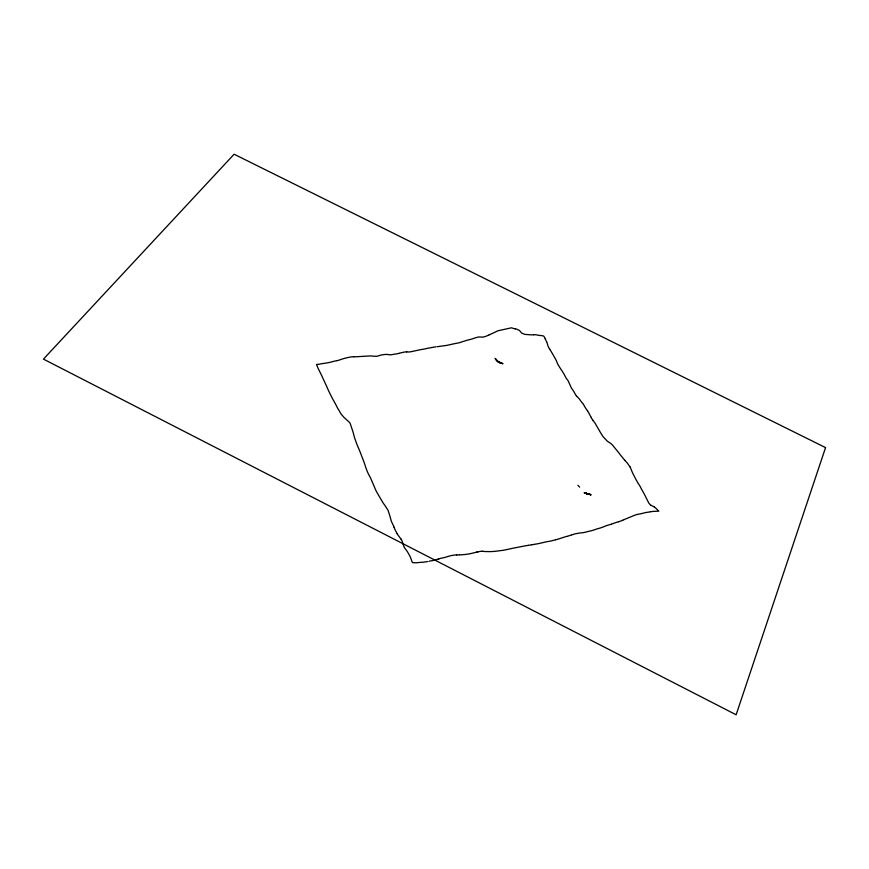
<?xml version="1.0" encoding="UTF-8"?>
<svg xmlns="http://www.w3.org/2000/svg" width="869" height="869" viewBox="0 0 869 869"><rect width="100%" height="100%" fill="white"/><g stroke="black" fill="none" stroke-linecap="round" stroke-linejoin="round"><path stroke-width="1.3" d="M489.193 334.847L493.277 333.023A12.057 7.061 -28.2 0 0 494.113 332.61L497.698 330.872A4.877 2.824 -28.2 0 1 498.448 330.676L511.33 327.83A4.041 2.335 -28.5 0 1 511.95 327.928L513.09 328.352A8.418 4.877 -28.8 0 0 513.666 328.536L515.089 328.808M488.921 334.978L488.378 335.228A22.561 13.274 -28.1 0 1 484.935 336.607L483.414 336.998A5.572 3.259 -27.9 0 1 482.697 337.107L479.645 336.998A6.919 4.019 -27.7 0 0 477.559 337.194L474.246 338.193A19.607 11.34 -27.5 0 0 473.464 338.454L471.91 338.986A20.574 12.144 -27.8 0 1 469.64 339.605L468.152 339.964A23.485 13.578 -27.3 0 0 466.381 340.463L462.015 341.832A34.836 20.052 -27.1 0 0 461.233 342.093L459.679 342.614A16.869 9.961 -27.4 0 1 456.964 343.212L455.986 343.385A26.667 15.446 -26.8 0 0 454.53 343.668L448.317 345.047A30.556 18.195 -27.3 0 1 445.156 345.612L438.421 346.535M623.062 520.064L626.495 518.619M622.78 520.194L622.486 520.314A18.879 8.896 -28.2 0 1 618.63 521.737M627.07 518.391L629.645 517.305A37.28 17.065 -28.1 0 1 630.775 516.838L631.893 516.392A40.039 19.02 -28.5 0 0 632.741 516.045L634.446 515.339A10.873 5.04 -28.3 0 1 637.39 514.383L637.879 514.307A25.755 11.862 -28.1 0 1 638.596 514.176L639.801 513.97A23.767 11.156 -28.7 0 0 642.289 513.405L643.56 513.079A24.777 11.384 -28.2 0 1 647.253 512.308L648.187 512.189A29.6 13.871 -28.9 0 0 649.371 511.993L649.849 511.906M611.895 523.953L612.167 523.844A16.522 7.669 -27.8 0 1 612.993 523.551L614.35 523.095A30.339 14.382 -28.2 0 0 615.165 522.812L616.534 522.345A13.947 6.474 -27.9 0 1 617.327 522.095L618.641 521.715M611.331 524.159L608.419 525.061A13.176 6.126 -27.7 0 0 605.726 525.93L604.009 526.636A21.595 10.222 -27.9 0 1 599.099 528.341L598.328 528.537A27.786 12.872 -27.4 0 0 597.546 528.743A22.464 10.428 -27.5 0 0 595.113 529.547L594.287 529.84A30.057 14.317 -27.8 0 1 593.462 530.123A18.162 8.603 -27.7 0 1 590.583 530.916L589.312 531.209A23.582 10.971 -27.3 0 0 586.412 531.98L582.925 532.686A22.312 10.417 -27.1 0 0 582.219 532.751L581.274 532.849A17.217 8.169 -27.6 0 1 580.34 532.925L574.876 533.87A28.938 13.861 -27.4 0 1 572.399 534.717L571.856 534.88M440.29 558.463L443.885 557.637A18.249 9.038 -25.1 0 0 447.263 556.703L448.404 556.345A20.161 9.787 -24.9 0 1 453.097 555.258A24.093 11.677 -24.9 0 1 456.714 554.889M571.324 535.043L571.052 535.119A32.457 15.11 -27 0 0 570.238 535.38L569.423 535.641A30.328 14.545 -27.4 0 1 568.608 535.901A17.326 8.266 -27.3 0 1 567.805 536.13L567.283 536.271M439.714 558.637L436.271 559.669A18.173 9.005 -24.9 0 1 432.621 560.603L431.285 560.798A17.814 8.69 -24.5 0 0 430.198 561.005L429.09 561.255M438.28 559.06L438.856 558.886M399.447 353.194L399.957 353.064A32.772 19.183 -25.5 0 1 400.989 352.814L403.02 352.347A26.917 15.783 -25.6 0 1 404.042 352.13A9.57 5.659 -25.8 0 1 406.692 351.869M398.936 353.335L398.675 353.401A20.389 12.242 -25.9 0 1 396.134 353.965L394.656 354.139A13.752 8.136 -25.4 0 0 394.168 354.226A21.649 12.763 -25.4 0 0 393.407 354.367L390.909 354.802A5.627 3.357 -25.6 0 1 390.192 354.834L387.031 354.454M555.682 539.758L556.736 539.486A36.596 17.641 -27.2 0 0 559.147 538.791L563.536 537.357A31.838 14.849 -26.9 0 1 566.751 536.401M555.421 539.834L552.249 540.659A22.453 10.765 -27 0 1 548.893 541.387L547.904 541.539A29.459 13.828 -26.5 0 0 545.352 542.028L540.116 543.277A26.092 12.579 -26.9 0 1 538.063 543.701L534.261 544.363M476.473 552.217L477.027 552.076M477.841 551.88L474.3 552.727A35.52 17 -25.3 0 0 473.203 552.988L472.378 553.205A32.501 16.066 -25.7 0 1 467.555 554.161L467.294 554.205A32.457 16.044 -25.7 0 1 464.719 554.509L463.709 554.596A33.956 16.337 -24.9 0 0 462.938 554.661L461.656 554.791A14.99 7.365 -25.4 0 1 460.657 554.846L459.907 554.856M427.7 561.57L422.356 562.33A18.26 8.94 -24.3 0 0 419.803 562.406L418.478 562.569A19.954 9.939 -24.6 0 1 415.599 562.775L412.417 562.612L412.102 561.83A19.563 8.027 80.8 0 1 411.721 560.842L411.048 558.952A24.169 9.7 80.6 0 0 410.668 557.887L410.57 557.637A13.991 5.638 80.7 0 0 409.342 555.117L408.745 554.064A34.956 14.382 81.2 0 1 408.387 553.434L407.8 552.38A22.583 9.059 80.6 0 0 406.529 550.479L404.574 547.828A6.767 2.737 81 0 1 403.803 546.21L402.999 543.722M336.792 360.689L338.367 360.342A8.994 5.453 -24.2 0 0 339.171 360.092L340.822 359.505A23.354 13.926 -24.1 0 1 342.712 358.886L344.32 358.419A29.057 17.282 -24.1 0 1 346.438 357.876L348.795 357.355A18.39 10.993 -24.3 0 1 353.846 356.714M336.531 360.744L334.706 361.124A25.418 15.164 -23.8 0 0 332.327 361.7L330.72 362.167A11.894 7.224 -24 0 1 330.187 362.297A23.474 14.349 -24 0 1 328.884 362.558L326.809 362.938A36.205 22.279 -24.1 0 1 324.995 363.231L322.692 363.546A20.769 12.438 -23.5 0 0 321.139 363.818L318.532 364.307A13.144 8.006 -23.7 0 1 317.098 364.426L316.544 364.448L317.348 366.501A26.135 9.798 83.9 0 0 318.402 368.945L319.705 371.595A37.15 13.991 84 0 0 319.988 372.16L320.455 373.073A26.602 9.798 83.4 0 1 320.922 374.028L321.204 374.615A35.629 13.448 83.9 0 0 321.563 375.386L321.943 376.136A26.581 9.798 83.3 0 1 322.486 377.331L326.06 385.076A23.333 8.657 83.2 0 1 326.885 386.89L327.146 387.531A34.945 13.296 83.7 0 0 327.504 388.367L328.33 390.192A34.282 13.046 83.7 0 0 328.884 391.376L329.275 392.136A25.516 9.494 83.1 0 1 329.644 392.929L330.111 393.929A23.659 8.983 83.6 0 0 330.589 394.874L333.12 399.762A15.142 5.746 83.4 0 0 333.424 400.305L334.044 401.348A21.606 8.103 83 0 1 334.652 402.477L336.325 405.606A24.375 9.146 82.9 0 1 336.814 406.573L337.194 407.365A17.293 6.604 83.3 0 0 338.226 409.18L338.867 410.146A12.318 4.66 83 0 1 339.182 410.679A27.493 10.341 82.8 0 1 339.486 411.233L339.681 411.602A35.194 13.556 83.4 0 0 340.507 413.057L341.148 414.068A10.395 3.976 83.2 0 0 341.604 414.665L342.321 415.447A15.36 5.833 82.8 0 1 342.679 415.86L343.255 416.599A19.324 7.419 83.2 0 0 343.613 417.011L348.415 421.454A11.655 4.464 82.8 0 1 349.555 422.519L350.001 423.214A5.388 2.064 82.9 0 1 350.392 424.039L352.217 429.536A39.246 14.849 82.6 0 1 352.542 430.546L352.955 431.839A25.94 9.885 82.6 0 1 353.64 434.272L354.063 435.988A19.444 7.593 82.8 0 0 355.117 439.356L356.333 442.766A24.126 9.45 82.8 0 0 357.235 445.091L358.94 449.121A38.953 15.381 82.8 0 0 359.223 449.794L359.69 450.913A23.68 9.092 82.3 0 1 360.157 452.065L360.516 453.01A34.499 13.632 82.7 0 0 360.787 453.716L362.612 458.441A14.556 5.703 82.5 0 0 362.894 459.125L364.763 464.263A30.936 11.884 82.1 0 1 365.099 465.306L365.501 466.631A31.078 12.318 82.4 0 0 366.283 468.902A30.676 12.155 82.4 0 0 368.814 474.735L369.89 476.723A35.705 13.785 81.8 0 1 370.726 478.395L374.061 486.119A38.051 14.708 81.7 0 1 374.343 486.814L374.821 488.009A26.048 10.374 82.1 0 0 376.896 492.321L382.784 502.412A20.921 8.364 81.9 0 0 383.631 503.662L384.25 504.52A30.23 11.884 81.3 0 1 385.217 505.943L385.814 506.888A27.145 10.906 81.9 0 0 386.423 507.778L387.748 509.777A5.757 2.292 81.5 0 1 388.063 510.461L388.53 511.732A30.122 11.829 81.4 0 1 388.867 512.829L389.812 515.849A27.243 10.721 81.3 0 1 390.713 518.999L391.18 520.748A6.018 2.411 81.4 0 0 391.463 521.53L392.734 524.235A21.823 8.647 81.2 0 1 393.983 527.027M516.859 547.481L522.312 546.395A35.89 16.924 -26 0 1 523.084 546.232L528.178 545.363M516.599 547.535L513.231 548.176A26.048 12.362 -26 0 0 511.667 548.502L509.267 549.056A35.781 17.478 -26.4 0 1 507.692 549.393L506.399 549.642A29.568 14.034 -25.8 0 0 505.606 549.795L504.552 550.023A23.202 11.286 -26.2 0 1 501.467 550.533L501.217 550.566M650.338 511.819L651.294 511.645A20.063 9.222 -28.4 0 1 654.053 511.352L658.778 511.178L655.628 507.996A36.15 19.802 80.8 0 1 655.107 507.605L654.227 506.953M534 544.407L531.98 544.754M528.439 545.319L531.719 544.787M422.193 349.403L422.682 349.327A28.286 16.935 -26.7 0 0 425.169 348.849L426.679 348.491A22.246 13.002 -26.2 0 1 428.428 348.121L429.644 347.937A18.825 11.21 -26.8 0 0 430.622 347.763L432.121 347.459A28.058 16.337 -26.3 0 1 434.815 346.992L436.01 346.85M421.704 349.479L420.726 349.631A21.486 12.59 -26 0 0 419.227 349.935L418.467 350.109A35.618 21.432 -26.6 0 1 417.717 350.272L410.429 351.826A9.896 5.887 -26.1 0 1 408.061 351.956L406.692 351.88M437.216 346.688L437.933 346.601M500.457 550.642L500.207 550.674A31.523 15.001 -25.6 0 0 499.197 550.805L498.187 550.946A28.536 13.926 -26.2 0 1 497.177 551.065L494.906 551.315A34.727 17.011 -26.2 0 1 494.157 551.402A14.317 6.952 -26 0 1 493.407 551.467L490.246 551.587A34.141 16.728 -26.2 0 1 488.563 551.609L485.239 551.522A31.132 15.262 -26.1 0 1 483.848 551.424L482.458 551.304M533.544 334.761L532.664 334.804A25.31 14.567 -29.4 0 1 529.46 334.739L528.439 334.63A22.007 12.503 -28.4 0 0 527.385 334.576L525.082 334.413A5.844 3.346 -28.9 0 1 524.507 334.239L522.095 333.283A4.693 2.694 -28.8 0 1 521.585 332.957L519.564 330.6A9.45 5.431 -28.5 0 0 519.065 330.242L516.686 329.177A16.717 9.613 -28.3 0 0 515.078 328.819M456.692 554.922L459.419 554.867M353.813 356.79L357.202 356.724A34.097 20.204 -24.2 0 1 357.941 356.648L369.673 355.964A24.843 14.74 -24.6 0 1 370.39 355.953L370.628 355.953A10.428 6.224 -24.8 0 1 371.335 355.986L372.714 356.138A15.175 9.135 -25.3 0 0 373.409 356.192L376.462 356.29A5.192 3.107 -25.2 0 0 377.45 356.16L380.644 355.149A5.453 3.248 -25.2 0 1 381.426 354.943L383.913 354.595A18.043 10.689 -25.1 0 1 387.063 354.389M587.259 493.701L584.142 492.647L591.148 494.874L584.837 493.027L587.216 493.722L585.576 493.31M585.967 493.407L587.14 493.788M499.751 362.71L501.196 363.199L497.818 361.656L495.091 358.365L498.295 361.928L497.101 360.917L502.401 363.524L499.132 362.46M651.174 505.367L652.337 505.91A22.388 12.036 79.6 0 1 654.227 506.931M577.907 485.271L579.645 487.14M624.8 460.342L626.256 461.906A20.921 11.199 81.7 0 0 627.005 462.666L629.906 466.751M576.408 395.851L578.558 398.111A21.106 10.71 82.5 0 1 579.232 398.828A11.71 5.964 82.7 0 1 579.612 399.316L580.568 400.707A18.195 9.374 83.1 0 0 581.426 401.912L582.219 402.803A14.61 7.452 82.5 0 1 583.49 404.422M495.645 359.158L496.666 360.581M592.701 420.031L594.363 422.225A20.02 10.287 82 0 1 595.591 424.018L596.253 425.245A32.935 17.326 82.7 0 0 596.59 425.853L597.85 428.026A29.546 15.533 82.6 0 0 598.317 428.797L598.915 429.753A13.057 6.746 82 0 1 599.252 430.34L599.914 431.589A14.708 7.702 82.3 0 0 600.262 432.186L602.63 436.032A9.516 4.975 82.1 0 0 603.151 436.727L607.094 440.963A9.635 5.051 82 0 0 607.561 441.354L609.386 442.517A27.33 14.219 81.3 0 1 612.482 445.058L614.274 447.231A35.184 18.271 81.1 0 1 614.948 448.078L618.359 452.282A22.811 11.949 81.2 0 1 619.325 453.455L619.977 454.368A32.175 17.228 82 0 0 621.335 456.095L622.041 456.92A34.163 17.858 80.9 0 1 622.736 457.767L623.812 459.169A22.648 12.112 81.7 0 0 624.8 460.342M587.553 410.928L585.739 408.289A26.07 13.535 83.1 0 1 584.359 406.029L583.479 404.443M549.729 349.197L549.512 348.86A10.852 5.42 84.2 0 1 547.828 345.471L547.427 343.907A9.048 4.475 84 0 0 546.558 341.691M401.152 539.312L398.567 535.815A21.671 8.777 81.4 0 1 397.09 533.588M553.39 355.312L551.576 352.217A32.196 16.25 84.4 0 1 551.044 351.315L550.62 350.576A14.838 7.354 83.7 0 0 550.294 350.033A24.984 12.329 83.6 0 0 549.958 349.534M553.596 355.682L555.497 359.049A16.88 8.397 83.5 0 1 556.421 360.809L557.029 362.416A26.7 13.546 84 0 0 557.29 363.101L557.561 363.753A7.234 3.639 83.7 0 0 557.865 364.361L558.745 365.795A17.88 8.907 83.3 0 1 559.625 367.239L561.2 369.694A15.653 7.832 83.3 0 1 562.352 371.378L562.906 372.301A32.913 16.793 84 0 0 563.242 372.855L563.807 373.768A12.785 6.42 83.3 0 1 564.231 374.517L566.316 378.417A6.594 3.335 83.4 0 0 566.675 378.906L567.446 379.796A7.289 3.672 83.2 0 1 568.543 381.665L569.792 384.478A21.28 10.678 83 0 1 570.183 385.325L570.564 386.194A15.881 8.114 83.3 0 0 571.683 388.476L572.53 389.638A31.371 15.751 82.6 0 1 574.474 392.723L575.006 393.7A16.174 8.288 83.2 0 0 576.397 395.884M590.887 416.903L590.225 415.697A26.287 13.708 82.8 0 1 589.573 414.47L589.052 413.416A21.801 11.123 82.3 0 0 587.553 410.939M591.105 417.305L591.659 418.315A19.031 9.917 82.7 0 0 592.691 420.053M397.09 533.555L396.536 532.491A27.069 10.732 81 0 0 396.188 531.861L395.504 530.611A14.969 6.04 81.4 0 1 394.461 528.298L393.972 527.048M546.558 341.691L545.221 338.845M533.577 334.717A17.945 10.167 -28.6 0 1 536.89 334.945L538.248 335.249A18.021 10.298 -29.4 0 0 539.855 335.488L541.115 335.521A9.124 5.171 -28.9 0 1 541.724 335.597L543.755 336.086A14.143 6.974 84 0 1 545.232 338.823M401.196 539.16A12.242 4.91 81 0 1 402.977 543.744M477.831 551.902A13.437 6.496 -25.5 0 1 482.512 551.228M629.916 466.74A15.131 8.006 81 0 1 630.992 469.064L631.589 470.553A33.685 18.271 81.4 0 0 633.056 473.877L635.804 479.21A36.835 20.041 81.3 0 0 636.282 480.068L637.737 482.61A27.135 14.708 81.1 0 0 638.617 484.044L639.258 485.021A19.053 10.124 80.4 0 1 640.268 486.662L640.822 487.813A20.769 11.254 80.8 0 0 642.137 490.214L643.831 493.223A34.412 18.803 80.8 0 0 644.179 493.907L645.004 495.471A20.584 10.96 80.2 0 1 645.906 497.329L648.676 502.825A14.382 7.799 80.4 0 0 651.153 505.519M825.55 447.611L736.13 714.774L43.45 359.114L234.109 154.226L825.55 447.611M502.793 363.666L502.152 363.427L502.793 363.666M590.431 494.613L589.703 494.222L590.431 494.613"/></g></svg>
